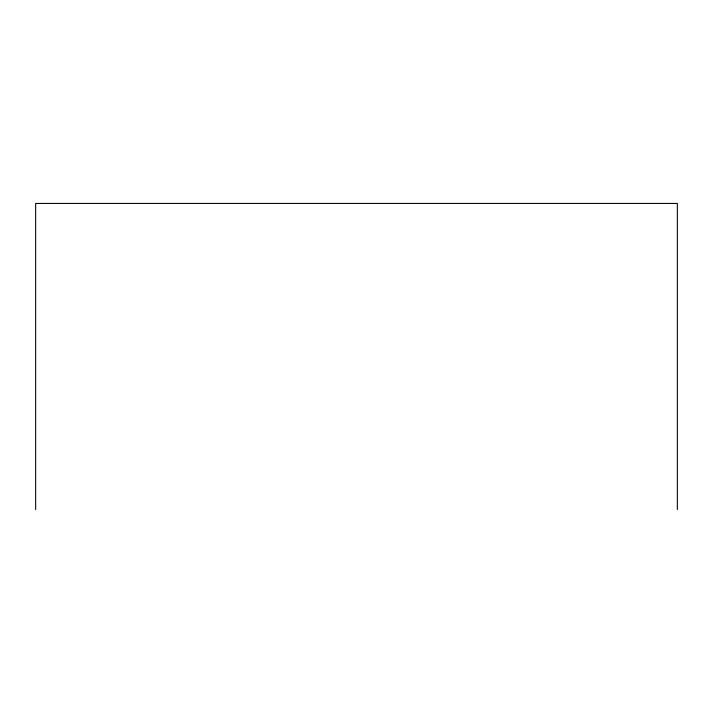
<?xml version="1.0" encoding="UTF-8"?>
<svg xmlns="http://www.w3.org/2000/svg" width="713" height="713" viewBox="0 0 713 713"><rect width="100%" height="100%" fill="white"/><g stroke="black" fill="none" stroke-linecap="round" stroke-linejoin="round"><path stroke-width="1.07" d="M677.35 509.554L677.35 203.446L35.65 203.446L35.65 509.554"/></g></svg>
